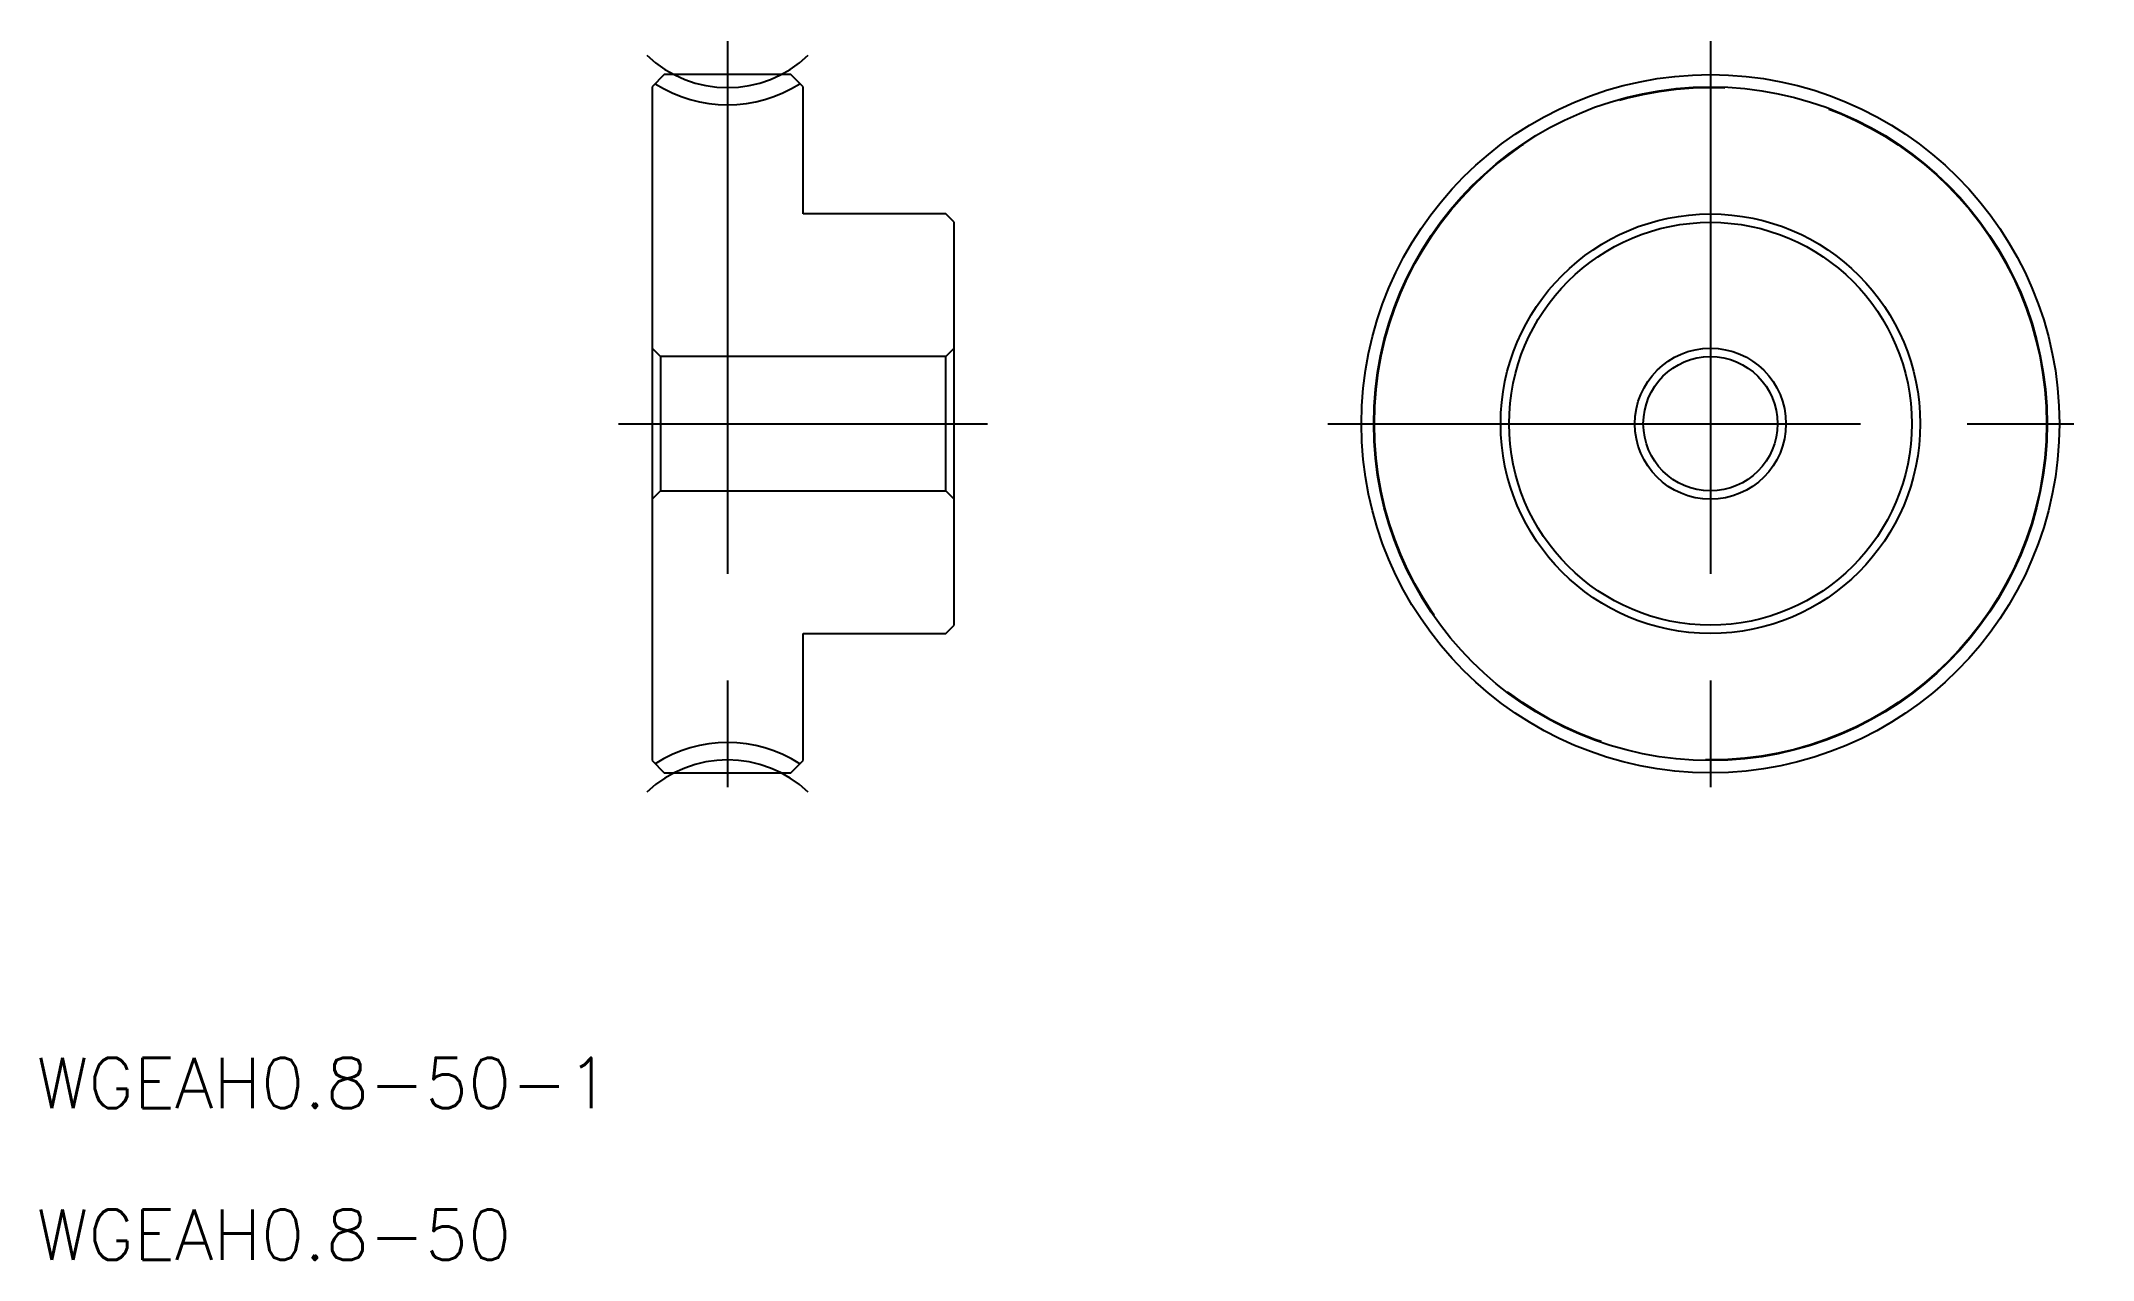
# Model space of a CAD drawing. Extents: x -36 to 86, y -50 to 23.
import ezdxf

# ---------------------------------------------------------------- set-up
doc = ezdxf.new("R2010")
doc.units = 0
doc.linetypes.add('CENTER', pattern=[50.8, 31.75, -6.35, 6.35, -6.35])
doc.layers.get('0').update_dxf_attribs({"linetype": 'CONTINUOUS'})
doc.layers.add('CENTER', color=1, linetype='CENTER')
doc.styles.get("Standard").update_dxf_attribs({"font": 'txt.shx', "height": 3, "bigfont": 'bigfont.shx'})

msp = doc.modelspace()

# ---------------------------------------------------------------- linework, layer by layer
at = {"color": 7, "linetype": 'CONTINUOUS'}
for p, q in [((0.73, 20.8), (0, 20.07)), ((4.5, 20.8), (0.73, 20.8)), ((8.27, 20.8), (4.5, 20.8)), ((9, 20.07), (8.27, 20.8)), ((0, 20.07), (0, -4.5)), ((9, 12.5), (9, 20.07)), ((17.5, 12.5), (9, 12.5)), ((18, 12), (17.5, 12.5)), ((18, -12), (18, 12)), ((0, 4.5), (0.5, 4)), ((0.5, 4), (0.5, -4)), ((17.5, 4), (0.5, 4)), ((18, 4.5), (17.5, 4)), ((17.5, -4), (17.5, 4)), ((0, -4.5), (0.5, -4)), ((0, -4.5), (0, -20.07)), ((0.5, -4), (17.5, -4)), ((18, -4.5), (17.5, -4)), ((17.5, -12.5), (18, -12)), ((9, -20.07), (9, -12.5)), ((9, -12.5), (17.5, -12.5)), ((0, -20.07), (0.73, -20.8)), ((8.27, -20.8), (9, -20.07)), ((0.73, -20.8), (4.5, -20.8)), ((4.5, -20.8), (8.27, -20.8))]:
    msp.add_line(p, q, dxfattribs=at)
for radius in [20.8, 20.07, 12.5, 12, 4.5, 4]:
    msp.add_circle((63.08, 0), radius, dxfattribs=at)
for centre, start, end in [((4.5, 27), 237.3967, 302.6033), ((4.5, -27), 57.3967, 122.6033)]:
    msp.add_arc(centre, 8, start, end, dxfattribs=at)
at = {"layer": 'CENTER', "color": 1, "linetype": 'CENTER'}
for p, q in [((4.5, 22.8), (4.5, -22.8)), ((63.08, 22.8), (63.08, -22.8)), ((-2, 0), (20, 0)), ((40.28, 0), (85.88, 0))]:
    msp.add_line(p, q, dxfattribs=at)
msp.add_circle((63.08, 0), 20.03, dxfattribs=at)
for centre, start, end in [((4.5, 27), 226.3731, 313.6269), ((4.5, -27), 46.3731, 133.6269)]:
    msp.add_arc(centre, 6.97, start, end, dxfattribs=at)

# ---------------------------------------------------------------- texts
at = {"color": 7, "linetype": 'CONTINUOUS'}
for s, p in [('WGEAH0.8-50-1', (-36.68, -40.77)), ('WGEAH0.8-50', (-36.68, -49.82))]:
    msp.add_text(s, height=3, dxfattribs=at).set_placement(p)

doc.saveas('drawing.dxf')
